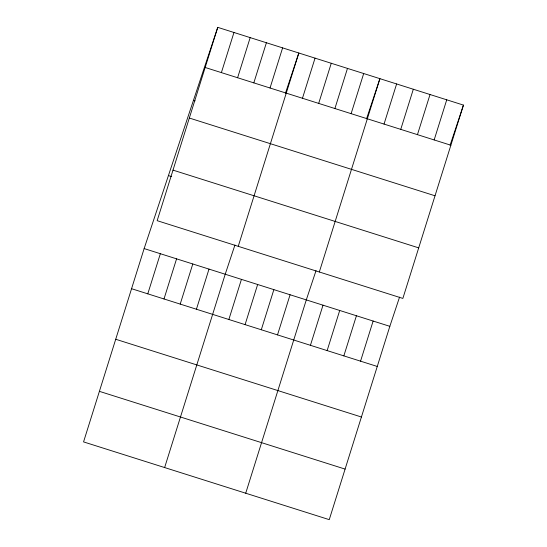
<?xml version="1.0" encoding="UTF-8"?>
<svg xmlns="http://www.w3.org/2000/svg" width="547" height="547" viewBox="0 0 547 547"><rect width="100%" height="100%" fill="white"/><g stroke="black" fill="none" stroke-linecap="round" stroke-linejoin="round"><path stroke-width="0.82" d="M217.747 27.35L157.16 220.673L402.859 298.423L463.446 105.099L217.747 27.35L144.141 248.577L83.554 441.901L329.253 519.65L389.84 326.327L399.556 297.124M147.779 293.842L160.36 253.705M221.385 72.614L233.966 32.478M163.997 298.97L176.572 258.84M237.603 77.742L250.177 37.613M180.209 304.105L192.79 263.969M253.815 82.877L266.396 42.741M196.428 309.233L209.002 269.103M270.033 88.005L282.608 47.876M164.633 467.555L225.22 274.232L234.936 245.029M238.239 246.335L298.826 53.004L285.466 93.161M228.858 319.496L241.439 279.367M302.464 98.269L315.045 58.139M245.077 324.631L257.651 284.495M318.682 103.404L331.256 63.267M261.295 329.759L273.869 289.63M334.901 108.532L347.475 68.402M277.507 334.894L290.088 294.758M351.112 113.667L363.693 73.53M245.719 493.216L306.299 299.893L316.016 270.69M319.325 271.989L379.905 78.665L366.545 118.815M310.429 345.307L323.01 305.178M384.035 124.08L396.616 83.951M327.14 350.593L339.714 310.464M400.746 129.372L413.32 89.236M343.844 355.885L356.425 315.749M417.45 134.658L430.031 94.522M360.555 361.17L373.129 321.041M434.161 139.943L446.735 99.814M450.085 145.249L463.446 105.099M205.173 67.479L450.865 145.228M193.453 100.354L195.081 100.867M189.33 118.036L435.022 195.785M173.002 170.124L418.701 247.873M168.428 175.573L171.676 176.599M144.141 248.577L389.84 326.327M131.567 288.707L377.259 366.456M115.725 339.263L361.417 417.012M99.397 391.344L345.095 469.094"/></g></svg>
